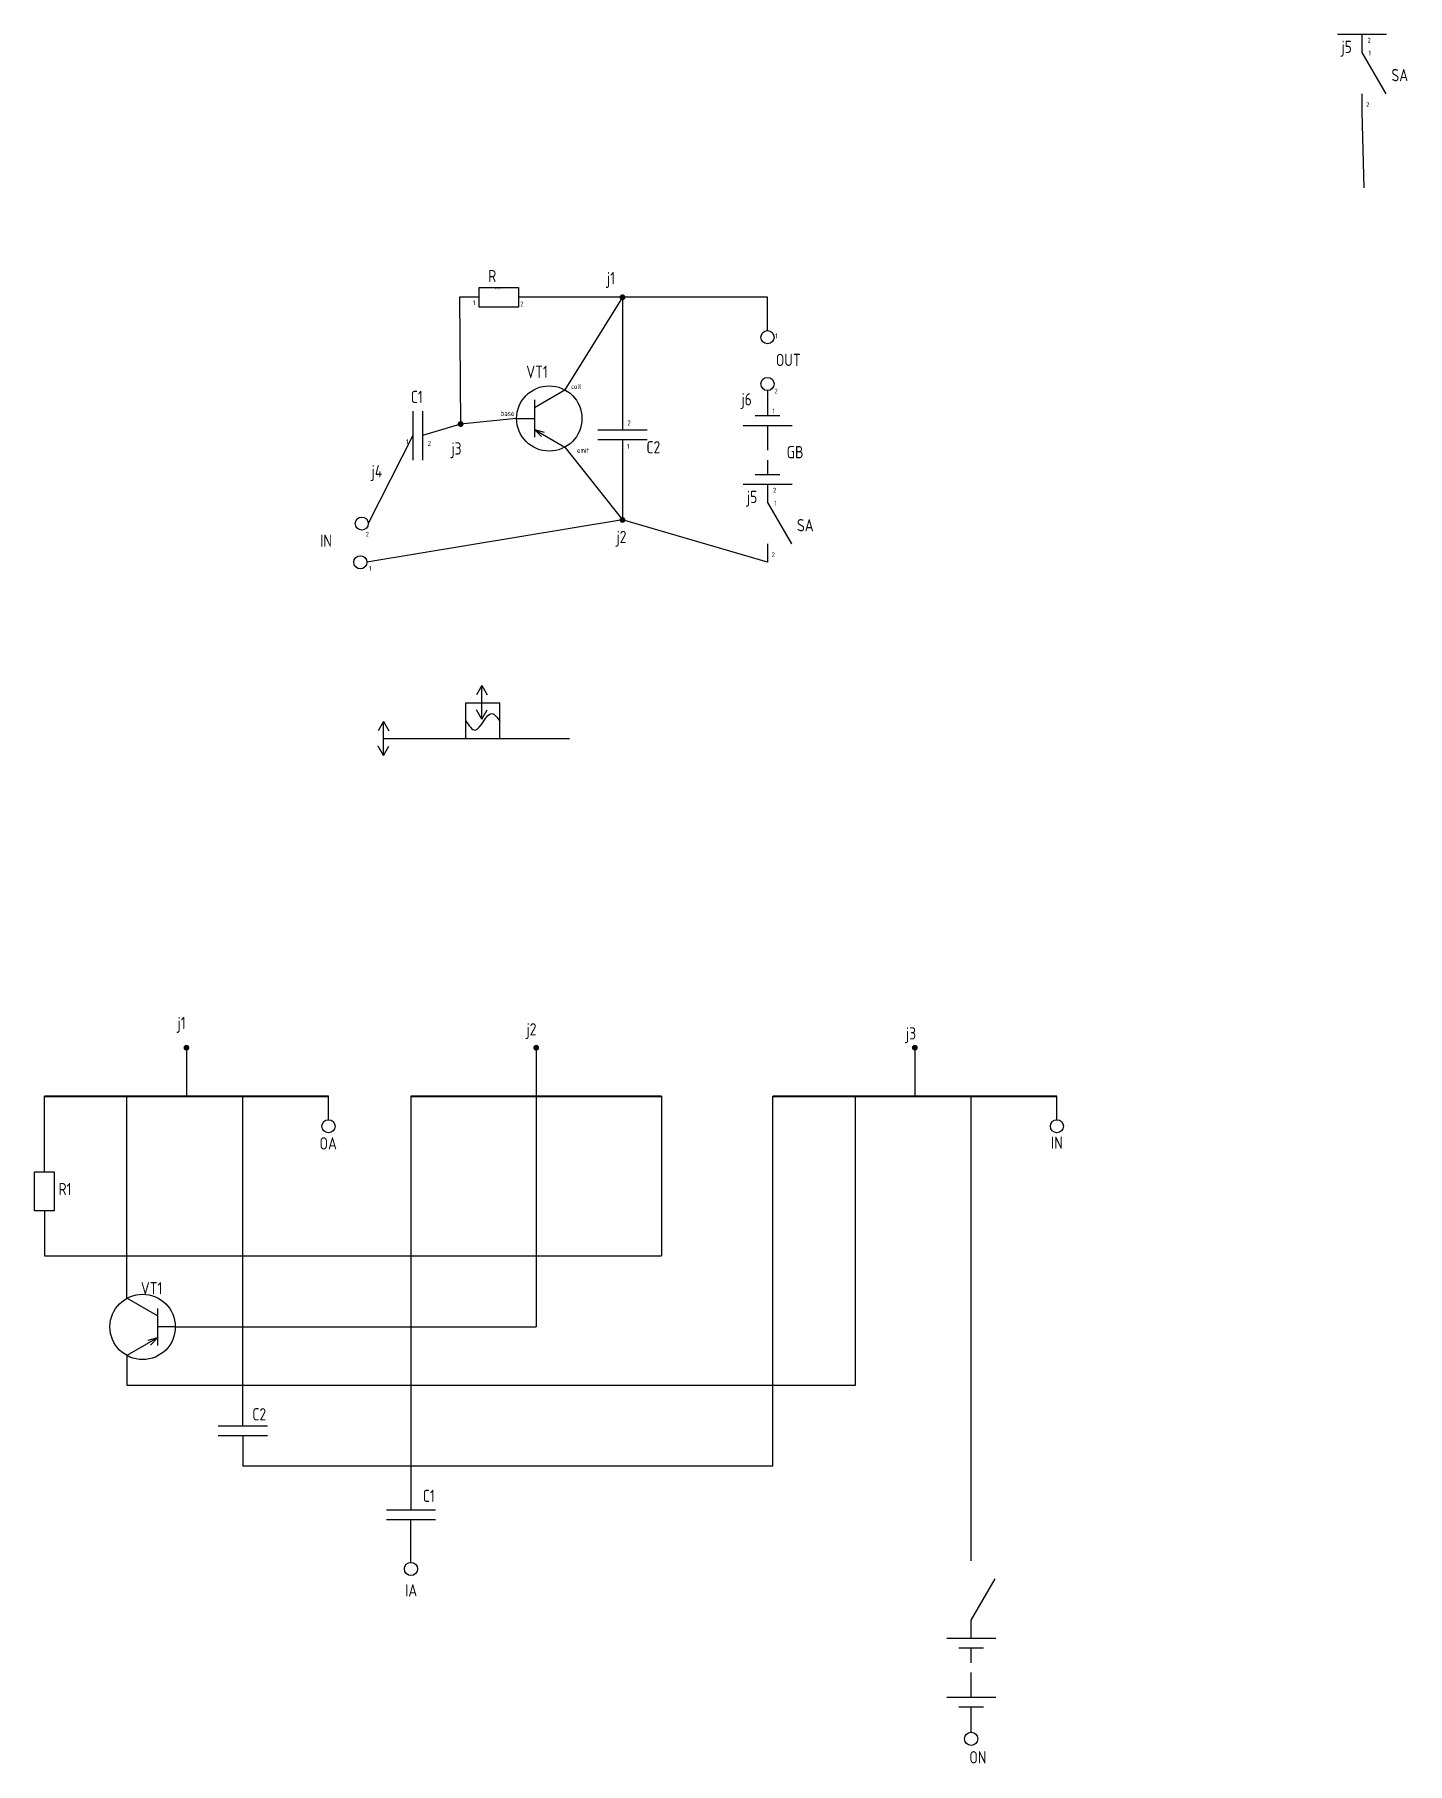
# Model space of a CAD drawing. Header units: millimetres. Extents: x 13787 to 14285, y 33687 to 34092.
# Drawn here: x 14005.5 to 14285.4, y 33739.5 to 34092.1 of the extents above; entities that cross this region are included whole.
import ezdxf
from ezdxf.enums import TextEntityAlignment as Align

# ---------------------------------------------------------------- set-up
doc = ezdxf.new("R2010")
doc.units = ezdxf.units.MM
doc.linetypes.add('GOST2.303 4', pattern=[7, 5, -2, 0])
doc.layers.add('joints', color=250, linetype='Continuous')
doc.styles.add('GOST 2.304', font='CS_Gost2304.shx')

# ---------------------------------------------------------------- blocks, each defined once
blk = doc.blocks.new('sch_joint')
h = blk.add_hatch(color=250)
edge = h.paths.add_edge_path()
edge.add_arc((0, 0), 0.6, 0, 360)
at = {"color": 60, "ltscale": 100, "style": 'GOST 2.304', "flags": 8}
blk.add_attdef('JOINTS', text='', height=0.1, dxfattribs=at).set_placement((0, 0.63), align=Align.BOTTOM_CENTER)

msp = doc.modelspace()

# ---------------------------------------------------------------- hatches: boundary and pattern name
h = msp.add_hatch(color=250)
edge = h.paths.add_edge_path()
edge.add_arc((14125.36, 34038.49), 0.6, 0, 360)
h = msp.add_hatch(color=250)
edge = h.paths.add_edge_path()
edge.add_arc((14092.36, 34012.64), 0.6, 0, 360)
h = msp.add_hatch(color=250)
edge = h.paths.add_edge_path()
edge.add_arc((14125.36, 33993.09), 0.6, 0, 360)

# ---------------------------------------------------------------- linework, layer by layer
for p, q in [((14281.16, 34092.06), (14271.16, 34092.06)), ((14096.16, 34036.49), (14096.16, 34040.49)), ((14096.16, 34040.49), (14104.16, 34040.49)), ((14104.16, 34040.49), (14104.16, 34036.49)), ((14104.16, 34036.49), (14096.16, 34036.49)), ((14107.41, 34016.03), (14113.61, 34019.61)), ((14107.41, 34017.55), (14107.41, 34009.99)), ((14082.58, 34015.29), (14082.58, 34005.29)), ((14084.58, 34015.29), (14084.58, 34005.29)), ((14103.77, 34013.77), (14107.41, 34013.77)), ((14157.44, 34014.29), (14152.44, 34014.29)), ((14107.41, 34011.51), (14113.61, 34007.93)), ((14107.41, 34011.51), (14108.84, 34010.08)), ((14107.41, 34011.51), (14109.36, 34010.99)), ((14130.36, 34011.41), (14120.36, 34011.41)), ((14130.36, 34009.41), (14120.36, 34009.41)), ((14159.94, 34012.29), (14149.94, 34012.29)), ((14157.44, 34002.29), (14152.44, 34002.29)), ((14159.94, 34000.29), (14149.94, 34000.29)), ((14096.69, 33959.34), (14095.59, 33957.44)), ((14096.69, 33952.44), (14096.69, 33959.34)), ((14096.69, 33959.34), (14097.78, 33957.44)), ((14093.39, 33948.52), (14093.39, 33955.82)), ((14093.39, 33955.82), (14100.34, 33955.82)), ((14096.69, 33952.44), (14095.59, 33954.34)), ((14096.69, 33952.44), (14097.78, 33954.34)), ((14100.34, 33948.52), (14100.34, 33955.82)), ((14076.61, 33951.97), (14075.51, 33950.08)), ((14076.61, 33945.07), (14076.61, 33951.97)), ((14076.61, 33951.97), (14077.71, 33950.08)), ((14076.61, 33945.07), (14075.51, 33946.97)), ((14076.61, 33948.52), (14114.54, 33948.52)), ((14076.61, 33945.07), (14077.71, 33946.97)), ((14005.47, 33852.18), (14005.47, 33860.18)), ((14005.47, 33860.18), (14009.47, 33860.18)), ((14009.47, 33860.18), (14009.47, 33852.18)), ((14009.47, 33852.18), (14005.47, 33852.18)), ((14030.53, 33830.79), (14024.32, 33834.37)), ((14030.53, 33832.31), (14030.53, 33824.75)), ((14030.53, 33826.27), (14024.32, 33822.69)), ((14030.53, 33826.27), (14028.57, 33825.75)), ((14030.53, 33826.27), (14029.1, 33824.84)), ((14034.17, 33828.53), (14030.53, 33828.53)), ((14052.94, 33808.32), (14042.94, 33808.32)), ((14052.94, 33806.32), (14042.94, 33806.32)), ((14087.23, 33791.16), (14077.23, 33791.16)), ((14087.23, 33789.16), (14077.23, 33789.16)), ((14191.47, 33765.06), (14201.47, 33765.06)), ((14193.97, 33763.06), (14198.97, 33763.06)), ((14191.47, 33753.06), (14201.47, 33753.06)), ((14193.97, 33751.06), (14198.97, 33751.06))]:
    msp.add_line(p, q)
at = {"ltscale": 100}
for p, q in [((14276.16, 34088.39), (14281.03, 34079.96)), ((14276.16, 34079.96), (14276.16, 34076.22)), ((14154.94, 33996.62), (14159.81, 33988.19)), ((14154.94, 33988.19), (14154.94, 33984.45)), ((14036.44, 33885.46), (14036.44, 33875.6)), ((14107.77, 33885.46), (14107.77, 33875.6)), ((14184.98, 33885.46), (14184.98, 33875.6)), ((14007.47, 33860.18), (14007.47, 33875.6)), ((14024.32, 33834.37), (14024.32, 33875.6)), ((14047.94, 33808.32), (14047.94, 33875.6)), ((14065.41, 33870.79), (14065.41, 33875.6)), ((14082.23, 33875.6), (14082.23, 33791.16)), ((14107.77, 33875.6), (14107.77, 33828.53)), ((14133.3, 33875.6), (14133.3, 33843.04)), ((14156.01, 33800.18), (14156.01, 33875.6)), ((14172.85, 33816.67), (14172.85, 33875.6)), ((14196.47, 33780.8), (14196.47, 33875.6)), ((14213.95, 33870.79), (14213.95, 33875.6)), ((14007.47, 33852.18), (14007.47, 33843.04)), ((14007.47, 33843.04), (14133.3, 33843.04)), ((14034.17, 33828.53), (14107.77, 33828.53)), ((14024.32, 33822.69), (14024.32, 33816.67)), ((14024.32, 33816.67), (14172.85, 33816.67)), ((14047.94, 33806.32), (14047.94, 33800.18)), ((14047.94, 33800.18), (14156.01, 33800.18)), ((14082.23, 33780.51), (14082.23, 33789.16)), ((14196.47, 33768.73), (14201.34, 33777.16))]:
    msp.add_line(p, q, dxfattribs=at)
at = {"linetype": 'GOST2.303 4'}
for p, q in [((14154.94, 34012.29), (14154.94, 34002.29)), ((14196.47, 33753.06), (14196.47, 33763.06))]:
    msp.add_line(p, q, dxfattribs=at)
at = {"lineweight": 40, "ltscale": 100}
for p, q in [((14007.47, 33875.6), (14065.41, 33875.6)), ((14082.23, 33875.6), (14133.3, 33875.6)), ((14156.01, 33875.6), (14213.95, 33875.6))]:
    msp.add_line(p, q, dxfattribs=at)
at = {"color": 2, "ltscale": 100}
for points in [[(14276.16, 34092.06), (14276.16, 34088.39)], [(14276.16, 34076.22), (14276.53, 34060.83)], [(14096.16, 34038.49), (14092.15, 34038.49), (14092.36, 34012.64)], [(14125.36, 34038.49), (14104.16, 34038.49)], [(14125.36, 34038.49), (14113.61, 34019.61)], [(14154.94, 34031.68), (14154.94, 34038.49), (14125.36, 34038.49)], [(14125.36, 34038.49), (14125.36, 34011.41)], [(14154.94, 34019.47), (14154.94, 34014.29)], [(14103.77, 34013.77), (14092.36, 34012.64)], [(14082.58, 34010.29), (14073.53, 33992.34)], [(14092.36, 34012.64), (14084.58, 34010.29)], [(14125.36, 34009.41), (14125.36, 33993.09)], [(14113.61, 34007.93), (14125.36, 33993.09)], [(14154.94, 34000.29), (14154.94, 33996.62)], [(14125.36, 33993.09), (14073.24, 33984.45)], [(14154.94, 33984.45), (14125.36, 33993.09)]]:
    msp.add_lwpolyline(points, dxfattribs=at)
at = {"ltscale": 100}
for points in [[(14196.47, 33765.06), (14196.47, 33768.73)], [(14196.47, 33745.88), (14196.47, 33751.06)]]:
    msp.add_lwpolyline(points, dxfattribs=at)
for centre, radius in [((14154.94, 34030.34), 1.34), ((14110.43, 34013.77), 6.66), ((14154.94, 34020.81), 1.34), ((14072.19, 33992.34), 1.34), ((14071.9, 33984.45), 1.34), ((14027.51, 33828.53), 6.66)]:
    msp.add_circle(centre, radius)
at = {"color": 1}
for centre in [(14065.41, 33869.45), (14196.47, 33744.54)]:
    msp.add_circle(centre, 1.34, dxfattribs=at)
at = {"color": 4}
for centre in [(14213.95, 33869.45), (14082.23, 33779.17)]:
    msp.add_circle(centre, 1.34, dxfattribs=at)
msp.add_spline([(14093.39, 33952.17), (14095.32, 33950.24), (14098.7, 33953.62), (14100.34, 33951.99)], degree=3)

# ---------------------------------------------------------------- block references
at = {"layer": 'joints', "ltscale": 100}
for p in [(14036.44, 33885.46), (14107.77, 33885.46), (14184.98, 33885.46)]:
    msp.add_blockref('sch_joint', p, dxfattribs=at)

# ---------------------------------------------------------------- texts
at = {"style": 'GOST 2.304'}
for s, height, p in [('j5', 2.5, (14271.98, 34088.3)), ('2', 1, (14277.29, 34090.42)), ('1', 1, (14277.49, 34087.77)), ('SA', 2.5, (14282.17, 34082.54)), ('2', 1, (14277, 34077.27)), ('R', 2.5, (14097.96, 34041.57)), ('j1', 2.5, (14122.2, 34041.14)), ('1', 1, (14094.86, 34036.87)), ('2', 1, (14104.52, 34036.63)), ('1', 1, (14156.5, 34030.13)), ('OUT', 2.5, (14156.64, 34024.46)), ('VT1', 2.5, (14105.74, 34022.04)), ('coll', 1, (14114.89, 34019.79)), ('2', 1, (14156.35, 34018.88)), ('C1', 2.5, (14082.19, 34016.92)), ('j6', 2.5, (14149.63, 34016.44)), ('base', 1, (14100.54, 34014.31)), ('2', 1, (14126.37, 34012.37)), ('1', 1, (14155.94, 34014.76)), ('1', 1, (14081.26, 34008.54)), ('2', 1, (14085.65, 34008.19)), ('j3', 2.5, (14090.48, 34006.41)), ('emit', 1, (14116.09, 34006.76)), ('1', 1, (14126.25, 34007.58)), ('C2', 2.5, (14130.24, 34006.66)), ('GB', 2.5, (14158.85, 34005.66)), ('j4', 2.5, (14074.22, 34001.77)), ('j5', 2.5, (14150.75, 33996.53)), ('2', 1, (14156.07, 33998.65)), ('1', 1, (14156.27, 33996)), ('SA', 2.5, (14160.94, 33990.76)), ('IN', 2.5, (14063.72, 33987.59)), ('2', 1, (14072.98, 33989.64)), ('j2', 2.5, (14124.15, 33988.37)), ('2', 1, (14155.78, 33985.5)), ('1', 1, (14073.65, 33982.71)), ('j1', 2.5, (14034.63, 33889.24)), ('j2', 2.5, (14105.79, 33887.97)), ('j3', 2.5, (14183.18, 33887.14)), ('OA', 2.5, (14063.58, 33864.7)), ('IN', 2.5, (14212.75, 33864.84)), ('R1', 2.5, (14010.34, 33855.39)), ('VT1', 2.5, (14027.14, 33835.18)), ('C2', 2.5, (14049.88, 33809.47)), ('C1', 2.5, (14084.64, 33792.84)), ('IA', 2.5, (14081.04, 33773.55)), ('ON', 2.5, (14196.1, 33739.52))]:
    msp.add_text(s, height=height, dxfattribs=at).set_placement(p)
at = {"ltscale": 100, "style": 'GOST 2.304', "flags": 8}
msp.add_attdef('RESISTANCE', text='##', height=0.2, dxfattribs=at).set_placement((14100.16, 34040.3), align=Align.TOP_CENTER)

doc.saveas('drawing.dxf')
